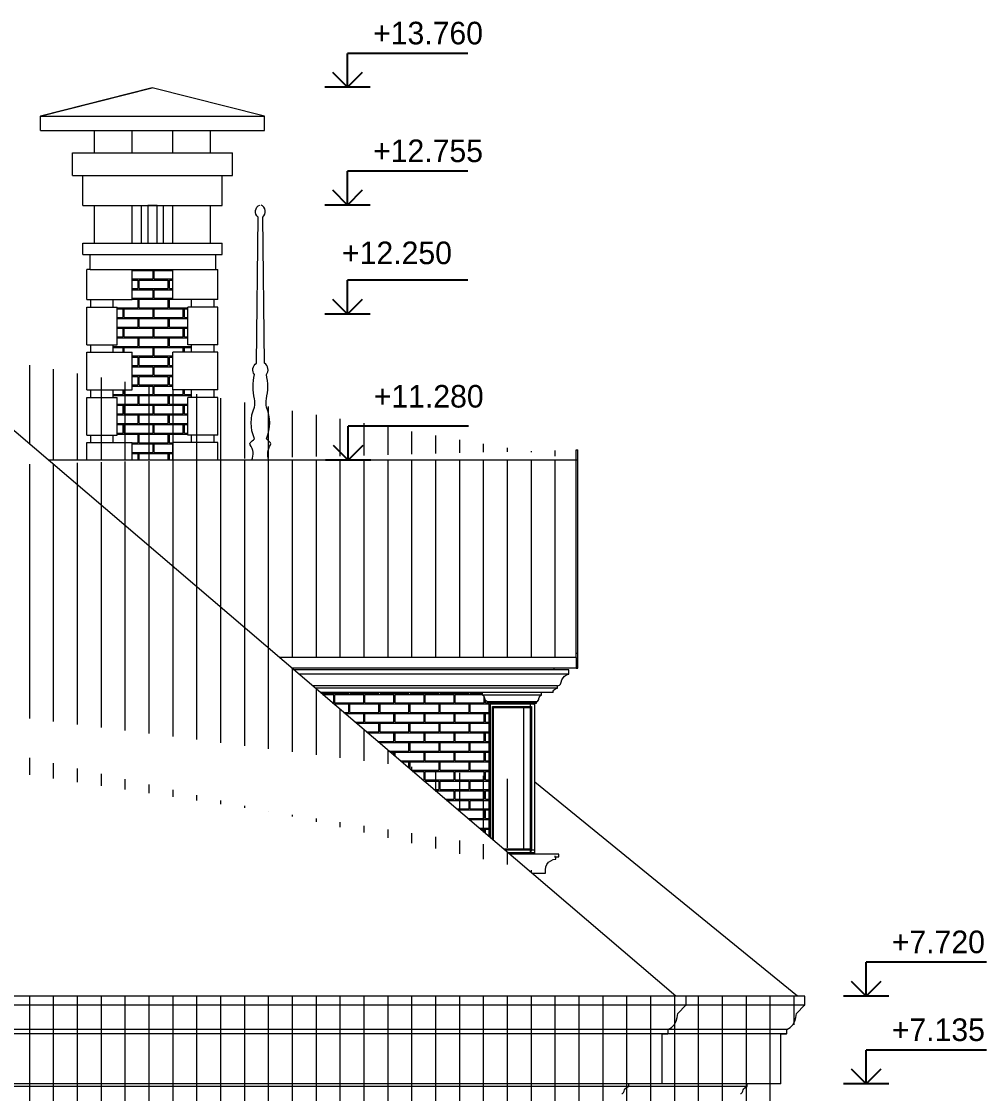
# Model space of a CAD drawing. Header units: millimetres. Extents: x 1177761 to 1329492, y 746793 to 827002.
# Drawn here: x 1292964 to 1299377, y 818801 to 825922 of the extents above; entities that cross this region are included whole.
import ezdxf

# ---------------------------------------------------------------- set-up
doc = ezdxf.new("R2010")
doc.units = ezdxf.units.MM
doc.layers.add('mark', color=4, linetype='Continuous')
doc.layers.add('wall', color=5, linetype='Continuous', lineweight=30)
doc.styles.add('PStudio', font='pstudio.shx')
pattern_1 = [(0, (-298353.43, 1431884.34), (100, 64), [192.5, -7.5]), (0, (-298453.43, 1431891.84), (100, 64), [192.5, -7.5]), (90, (-298353.43, 1431884.34), (-100, 64), [-71.5, 56.5]), (90, (-298360.93, 1431884.34), (-100, 64), [-71.5, 56.5])]

# ---------------------------------------------------------------- blocks, each defined once
blk = doc.blocks.new('H LEVEL2')
at = {"color": 0, "linetype": 'ByBlock'}
for p, q in [((3, 0), (-3, 0)), ((-2, -2), (0, 0)), ((0, 0), (2, -2)), ((0, 0), (0, -4.5)), ((16, -4.5), (0, -4.5))]:
    blk.add_line(p, q, dxfattribs=at)
at = {"color": 0, "linetype": 'ByBlock', "style": 'PStudio'}
blk.add_attdef('OTM', (3.4, -3.7), '', height=2, dxfattribs=at)
blk = doc.blocks.new('H LEVEL4')
at = {"color": 0, "linetype": 'ByBlock'}
for p, q in [((16, 4.5), (0, 4.5)), ((0, 0), (0, 4.5)), ((-2, 2), (0, 0)), ((0, 0), (2, 2)), ((3, 0), (-3, 0))]:
    blk.add_line(p, q, dxfattribs=at)
at = {"color": 0, "linetype": 'ByBlock', "style": 'PStudio'}
blk.add_attdef('OTM', (3.4, 5.7), '', height=2, dxfattribs=at)

msp = doc.modelspace()

# ---------------------------------------------------------------- hatches: boundary and pattern name
at = {"layer": 'wall', "lineweight": 20, "ltscale": 50}
h = msp.add_hatch(dxfattribs=at)
h.set_pattern_fill('ANSI31', color=250, scale=50, angle=45, style=0)
h.paths.add_polyline_path([(1282147.7, 821879.9), (1282747.7, 821879.9), (1282747.7, 820829.9), (1282147.7, 820829.9)], flags=16)
h.paths.add_polyline_path([(1281638.8, 820829.9), (1281038.8, 820829.9), (1281038.8, 821879.9), (1281638.8, 821879.9)], flags=16)
edge = h.paths.add_edge_path()
edge.add_line((1290348.4, 821768.9), (1290348.4, 824172.7))
edge.add_line((1290348.4, 824172.7), (1289470.4, 824254.9))
edge.add_line((1296661.1, 823007.8), (1293141.3, 823007.8))
edge.add_line((1293141.3, 823007.8), (1291952.5, 824022.5))
edge.add_line((1291952.5, 824022.5), (1291431, 824071.3))
edge.add_line((1291431, 824071.3), (1291431, 820249.5))
edge.add_line((1291431, 820249.5), (1290348.4, 820249.5))
edge.add_line((1290348.4, 820249.5), (1290348.4, 821627.1))
edge.add_line((1296446.1, 820264.8), (1296354.8, 820264.8))
edge.add_line((1296354.8, 820264.8), (1294677.9, 821696.2))
edge.add_line((1294677.9, 821696.2), (1296651.1, 821696.2))
edge.add_line((1296651.1, 821696.2), (1296651.1, 823076.2))
edge.add_line((1285258.9, 822779.5), (1284328.5, 822779.6))
edge.add_line((1284328.5, 822779.6), (1284328.5, 821849.1))
edge.add_line((1284328.5, 821849.1), (1283245.8, 820766.4))
edge.add_line((1283245.8, 820766.4), (1283245.8, 822779.8))
edge.add_line((1283245.8, 822779.8), (1280789, 822780.1))
edge.add_line((1296482.3, 820389.8), (1296375.7, 820389.8))
edge.add_line((1296534.9, 820389.8), (1296482.3, 820389.8))
edge.add_line((1296534.9, 820373.4), (1296534.9, 820389.8))
edge.add_line((1296515.2, 820373.4), (1296534.9, 820373.4))
edge.add_line((1296515.2, 820356.9), (1296515.2, 820373.4))
edge.add_line((1296497.3, 820354.6), (1296515.2, 820356.9))
edge.add_line((1296480.7, 820347.7), (1296497.3, 820354.6))
edge.add_line((1296466.4, 820336.7), (1296480.7, 820347.7))
edge.add_line((1296455.4, 820322.4), (1296466.4, 820336.7))
edge.add_line((1296448.5, 820305.7), (1296455.4, 820322.4))
edge.add_line((1296446.1, 820287.9), (1296448.5, 820305.7))
edge.add_line((1296446.1, 820264.8), (1296446.1, 820287.9))
edge.add_line((1296375.7, 820389.8), (1296375.7, 820869))
edge.add_line((1298121.4, 819448.2), (1277837.4, 819448.2))
edge.add_line((1286488.2, 824008.8), (1285258.9, 822779.5))
edge.add_line((1280621.8, 822207.5), (1277837.4, 819448.2))
edge.add_line((1280789, 822780.1), (1280621.8, 822207.5))
edge.add_line((1289470.4, 824254.9), (1288178.9, 824146.2))
edge.add_line((1288178.9, 824146.2), (1286488.2, 824008.8))
edge.add_line((1293872.9, 816171.9), (1297619.2, 815205.8))
edge.add_line((1293872.9, 816172.4), (1284006.7, 816173.3))
edge.add_line((1284006.7, 816173.3), (1283345.9, 816009.4))
edge.add_line((1283345.9, 816009.4), (1280307.3, 815204.4))
edge.add_line((1280307.3, 815204.4), (1297619.2, 815204.4))
edge.add_line((1298121.4, 819448.2), (1296375.7, 820869))
edge.add_line((1290348.4, 821627.1), (1290339.8, 821627.1))
edge.add_line((1290339.8, 821627.1), (1290339.8, 821567.6))
edge.add_arc((1290352.9, 821504.6), 64.3, 101.67522, 156.31994)
edge.add_arc((1290246.2, 821533.8), 47.9, 292.93594, 355.93823, ccw=False)
edge.add_line((1290264.8, 821489.7), (1290264.8, 821475.3))
edge.add_arc((1290264.8, 821446.5), 28.8, 89.94281, 180.1719)
edge.add_line((1290236.1, 821446.4), (1290153, 821446.4))
edge.add_arc((1290169.7, 821423), 28.7, 125.48348, 179.59588)
edge.add_arc((1290115.2, 821428.3), 26.2, 292.09862, 348.78443, ccw=False)
edge.add_line((1290125.1, 821404), (1290125.1, 821396.4))
edge.add_line((1290125.1, 821396.4), (1290114.4, 821396.4))
edge.add_line((1290114.4, 821396.4), (1290114.4, 820391.4))
edge.add_line((1290114.4, 820391.4), (1290273.6, 820391.4))
edge.add_line((1290273.6, 820391.4), (1290273.6, 820375))
edge.add_line((1290273.6, 820375), (1290253.8, 820375))
edge.add_line((1290253.8, 820375), (1290253.8, 820358.5))
edge.add_arc((1290255, 820288.2), 70.3, 90.99297, 179.00703)
edge.add_line((1290184.7, 820289.4), (1290184.7, 820266.4))
edge.add_line((1290184.7, 820266.4), (1289039.8, 820266.4))
edge.add_line((1289039.8, 820266.4), (1289039, 820266.4))
edge.add_line((1289039, 820266.4), (1287894.1, 820266.4))
edge.add_line((1287894.1, 820266.4), (1287894.1, 820289.4))
edge.add_arc((1287823.8, 820288.2), 70.3, 0.99297, 89.00703)
edge.add_line((1287825, 820358.5), (1287825, 820375))
edge.add_line((1287825, 820375), (1287805.3, 820375))
edge.add_line((1287805.3, 820375), (1287805.3, 820391.4))
edge.add_line((1287805.3, 820391.4), (1287964.4, 820391.4))
edge.add_line((1287964.4, 820391.4), (1287964.4, 821396.4))
edge.add_line((1287964.4, 821396.4), (1287953.7, 821396.4))
edge.add_line((1287953.7, 821396.4), (1287953.7, 821404))
edge.add_arc((1287963.6, 821428.3), 26.2, 191.21557, 247.90138, ccw=False)
edge.add_arc((1287909.2, 821423), 28.7, 0.40412, 54.51652)
edge.add_line((1287925.8, 821446.4), (1287842.8, 821446.4))
edge.add_arc((1287814, 821446.5), 28.8, 359.8281, 450.05719)
edge.add_line((1287814, 821475.3), (1287814, 821489.7))
edge.add_arc((1287832.7, 821533.8), 47.9, 184.06177, 247.06406, ccw=False)
edge.add_arc((1287726, 821504.6), 64.3, 23.68006, 78.32478)
edge.add_line((1287739, 821567.6), (1287739, 821627.1))
edge.add_line((1287739, 821627.1), (1287689.4, 821627.1))
edge.add_line((1287689.4, 821627.1), (1287689.4, 821727.8))
edge.add_line((1287689.4, 821727.8), (1289039.4, 823077.8))
edge.add_line((1289039.4, 823077.8), (1290348.4, 821768.9))
at = {"layer": 'wall', "lineweight": 20, "ltscale": 2}
h = msp.add_hatch(dxfattribs=at)
h.set_pattern_fill('AR18', color=251, scale=20, style=0)
h.set_pattern_definition(pattern_1)
h.paths.add_polyline_path([(1294069.2, 824024.8), (1294094.2, 824024.8), (1294094.2, 824074.8), (1293969.2, 824074.8), (1293969.2, 824274.8), (1293699.2, 824274.8), (1293699.2, 824074.8), (1293574.2, 824074.8), (1293574.2, 824024.8), (1293599.2, 824024.8), (1293599.2, 823774.8), (1293574.2, 823774.8), (1293574.2, 823724.8), (1293699.2, 823724.8), (1293699.2, 823474.8), (1293574.2, 823474.8), (1293574.2, 823424.8), (1293599.2, 823424.8), (1293599.2, 823174.8), (1293574.2, 823174.8), (1293574.2, 823124.8), (1293699.2, 823124.8), (1293699.2, 823007.8), (1293969.2, 823007.8), (1293969.2, 823124.8), (1294094.2, 823124.8), (1294094.2, 823174.8), (1294069.2, 823174.8), (1294069.2, 823424.8), (1294094.2, 823424.8), (1294094.2, 823474.8), (1293969.2, 823474.8), (1293969.2, 823724.8), (1294094.2, 823724.8), (1294094.2, 823774.8), (1294069.2, 823774.8)])
h = msp.add_hatch(dxfattribs=at)
h.set_pattern_fill('AR18', color=251, scale=20, style=0)
h.set_pattern_definition(pattern_1)
h.paths.add_polyline_path([(1296070.8, 821394.8), (1296060.1, 821394.8), (1296060.1, 821402.4), (1296053.7, 821406.2), (1296048.6, 821411.5), (1296045, 821418.1), (1296043.4, 821425.3), (1296041.7, 821432.5), (1296038.2, 821439), (1296033, 821444.3), (1296026.6, 821448.1), (1296026.6, 821464.8), (1294949, 821464.8), (1296070.8, 820507.3)])

# ---------------------------------------------------------------- linework, layer by layer
at = {"layer": 'wall', "color": 250, "lineweight": 20, "ltscale": 50}
for p, q in [((1293088.5, 825294), (1293833.3, 825481.9)), ((1293833.3, 825481.9), (1293090.4, 825294)), ((1294578.1, 825294), (1293833.3, 825481.9)), ((1293090.4, 825197.5), (1293090.4, 825294)), ((1293090.4, 825294), (1294578.1, 825294)), ((1294578.1, 825197.5), (1294578.1, 825294)), ((1293090.4, 825197.5), (1294578.1, 825197.5)), ((1293449.2, 825049.8), (1293449.2, 825197.5)), ((1293699.2, 825049.8), (1293699.2, 825197.5)), ((1293969.2, 825049.8), (1293969.2, 825197.5)), ((1294219.2, 825049.8), (1294219.2, 825197.5)), ((1293303.3, 825049.8), (1294366.4, 825049.8)), ((1293303.3, 824899.8), (1293303.3, 825049.8)), ((1294366.4, 824899.8), (1294366.4, 825049.8)), ((1293303.3, 824899.8), (1294366.4, 824899.8)), ((1293372.3, 824699.8), (1293372.3, 824899.8)), ((1294298.1, 824699.8), (1294298.1, 824899.8)), ((1293372.3, 824699.8), (1294298.1, 824699.8)), ((1293449.2, 824449.8), (1293449.2, 824699.8)), ((1293699.2, 824449.8), (1293699.2, 824699.8)), ((1293761.1, 824449.8), (1293761.1, 824699.8)), ((1293906.8, 824449.8), (1293906.8, 824699.8)), ((1293907, 824449.8), (1293907, 824699.8)), ((1293969.2, 824449.8), (1293969.2, 824699.8)), ((1294219.2, 824449.8), (1294219.2, 824699.8)), ((1293371.3, 824449.8), (1294297, 824449.8)), ((1293371.3, 824374.8), (1293371.3, 824449.8)), ((1294297, 824374.8), (1294297, 824449.8)), ((1293371.3, 824374.8), (1294297, 824374.8)), ((1293420.6, 824274.8), (1293420.6, 824374.8)), ((1294254.5, 824274.8), (1294254.5, 824374.8)), ((1293399.2, 824074.8), (1293399.2, 824274.8)), ((1293420.6, 824274.8), (1293399.2, 824274.8)), ((1293420.6, 824274.8), (1294254.5, 824274.8)), ((1293699.2, 824074.8), (1293699.2, 824274.8)), ((1293969.2, 824074.8), (1293969.2, 824274.8)), ((1294254.5, 824274.8), (1294269.2, 824274.8)), ((1294269.2, 824074.8), (1294269.2, 824274.8)), ((1297311.6, 819448.2), (1291952.5, 824022.5)), ((1293399.2, 824074.8), (1293699.2, 824074.8)), ((1293399.2, 824024.8), (1293599.2, 824024.8)), ((1293399.2, 823774.8), (1293399.2, 824024.8)), ((1293424.2, 824024.8), (1293424.2, 824074.8)), ((1293574.2, 824024.8), (1293574.2, 824074.8)), ((1293599.2, 823774.8), (1293599.2, 824024.8)), ((1294269.2, 824074.8), (1293969.2, 824074.8)), ((1294269.2, 824024.8), (1294069.2, 824024.8)), ((1294069.2, 823774.8), (1294069.2, 824024.8)), ((1294094.2, 824024.8), (1294094.2, 824074.8)), ((1294244.2, 824024.8), (1294244.2, 824074.8)), ((1294269.2, 823774.8), (1294269.2, 824024.8)), ((1293399.2, 823774.8), (1293599.2, 823774.8)), ((1293424.2, 823724.8), (1293424.2, 823774.8)), ((1293574.2, 823724.8), (1293574.2, 823774.8)), ((1294269.2, 823774.8), (1294069.2, 823774.8)), ((1294094.2, 823724.8), (1294094.2, 823774.8)), ((1294244.2, 823724.8), (1294244.2, 823774.8)), ((1293399.2, 823724.8), (1293699.2, 823724.8)), ((1293399.2, 823474.8), (1293399.2, 823724.8)), ((1293699.2, 823474.8), (1293699.2, 823724.8)), ((1294269.2, 823724.8), (1293969.2, 823724.8)), ((1293969.2, 823474.8), (1293969.2, 823724.8)), ((1294269.2, 823474.8), (1294269.2, 823724.8)), ((1293399.2, 823474.8), (1293699.2, 823474.8)), ((1293424.2, 823424.8), (1293424.2, 823474.8)), ((1293574.2, 823424.8), (1293574.2, 823474.8)), ((1294269.2, 823474.8), (1293969.2, 823474.8)), ((1294094.2, 823424.8), (1294094.2, 823474.8)), ((1294244.2, 823424.8), (1294244.2, 823474.8)), ((1293399.2, 823424.8), (1293599.2, 823424.8)), ((1293399.2, 823174.8), (1293399.2, 823424.8)), ((1293599.2, 823174.8), (1293599.2, 823424.8)), ((1294269.2, 823424.8), (1294069.2, 823424.8)), ((1294069.2, 823174.8), (1294069.2, 823424.8)), ((1294269.2, 823174.8), (1294269.2, 823424.8)), ((1293399.2, 823174.8), (1293599.2, 823174.8)), ((1293424.2, 823124.8), (1293424.2, 823174.8)), ((1293574.2, 823124.8), (1293574.2, 823174.8)), ((1294269.2, 823174.8), (1294069.2, 823174.8)), ((1294094.2, 823124.8), (1294094.2, 823174.8)), ((1294244.2, 823124.8), (1294244.2, 823174.8)), ((1293399.2, 823124.8), (1293699.2, 823124.8)), ((1293399.2, 823007.8), (1293399.2, 823124.8)), ((1293699.2, 823007.8), (1293699.2, 823124.8)), ((1294269.2, 823124.8), (1293969.2, 823124.8)), ((1293969.2, 823007.8), (1293969.2, 823124.8)), ((1294269.2, 823007.8), (1294269.2, 823124.8)), ((1296651.1, 821726.2), (1296651.1, 823076.2)), ((1296651.1, 823076.2), (1296661.1, 823076.2)), ((1296661.1, 821726.2), (1296661.1, 823076.2)), ((1296661.1, 823007.8), (1293141.3, 823007.8)), ((1296651.1, 821696.2), (1294677.9, 821696.2)), ((1296651.1, 821696.2), (1296651.1, 821726.2)), ((1296651.1, 821726.2), (1296661.1, 821726.2)), ((1296651.1, 821696.2), (1296651.1, 821625.5)), ((1296661.1, 821625.5), (1296661.1, 821726.2)), ((1296651.1, 821625.5), (1294760.7, 821625.5)), ((1296601.1, 821614.8), (1294773.3, 821614.8)), ((1296500.6, 821625.5), (1296500.6, 821614.8)), ((1296601.1, 821586), (1296601.1, 821614.8)), ((1296651.1, 821625.5), (1296661.1, 821625.5)), ((1296601.1, 821586), (1294807, 821586)), ((1296539.9, 821514.5), (1296545.2, 821520)), ((1296545.2, 821520), (1296549, 821526.7)), ((1296549, 821526.7), (1296551.1, 821534.1)), ((1296551.1, 821534.1), (1296555.2, 821548.8)), ((1296555.2, 821548.8), (1296562.8, 821562.1)), ((1296562.8, 821562.1), (1296573.5, 821573.2)), ((1296573.5, 821573.2), (1296586.5, 821581.3)), ((1296586.5, 821581.3), (1296601.1, 821586)), ((1296526.1, 821508.1), (1294898.3, 821508.1)), ((1296526.1, 821493.7), (1294915.2, 821493.7)), ((1296497.3, 821464.8), (1294949, 821464.8)), ((1296026.6, 821448.1), (1296026.6, 821464.8)), ((1296033, 821444.3), (1296026.6, 821448.1)), ((1296419.8, 821448.1), (1296026.6, 821448.1)), ((1296413.4, 821444.3), (1296419.8, 821448.1)), ((1296413.4, 821444.1), (1296419.8, 821447.9)), ((1296419.8, 821448.1), (1296419.8, 821464.8)), ((1296419.8, 821447.9), (1296419.8, 821448.1)), ((1296497.3, 821465.4), (1296498.3, 821472.8)), ((1296497.3, 821464.8), (1296497.3, 821465.4)), ((1296498.3, 821472.8), (1296501.2, 821479.7)), ((1296501.2, 821479.7), (1296505.8, 821485.6)), ((1296505.8, 821485.6), (1296511.7, 821490.1)), ((1296511.7, 821490.1), (1296518.7, 821492.8)), ((1296518.7, 821492.8), (1296526.1, 821493.7)), ((1296526.1, 821508.1), (1296533.4, 821510.4)), ((1296526.1, 821493.7), (1296526.1, 821508.1)), ((1296533.4, 821510.4), (1296539.9, 821514.5)), ((1296038.2, 821439), (1296033, 821444.3)), ((1296041.7, 821432.5), (1296038.2, 821439)), ((1296043.4, 821425.3), (1296041.7, 821432.5)), ((1296045, 821418.1), (1296043.4, 821425.3)), ((1296048.6, 821411.5), (1296045, 821418.1)), ((1296053.7, 821406.2), (1296048.6, 821411.5)), ((1296060.1, 821402.5), (1296053.7, 821406.2)), ((1296060.1, 821394.8), (1296060.1, 821402.4)), ((1296386.3, 821402.4), (1296060.1, 821402.4)), ((1296386.3, 821394.8), (1296060.1, 821394.8)), ((1296070.8, 821394.8), (1296070.8, 820507.3)), ((1296368.2, 821387.5), (1296078.3, 821387.5)), ((1296078.3, 821387.5), (1296078.3, 820500.9)), ((1296345.7, 821372.5), (1296345.7, 821394.8)), ((1296368.2, 821387.5), (1296375.7, 821387.5)), ((1296375.7, 821394.8), (1296375.7, 821394.6)), ((1296375.7, 821394.6), (1296386.3, 821394.6)), ((1296375.7, 821387.5), (1296375.7, 821394.6)), ((1296375.7, 820402.5), (1296375.7, 821387.5)), ((1296386.3, 821394.8), (1296386.3, 821402.4)), ((1296386.3, 821394.6), (1296386.3, 821394.8)), ((1296386.4, 821402.5), (1296392.7, 821406.2)), ((1296386.4, 821402.3), (1296392.7, 821406)), ((1296392.7, 821406.2), (1296397.9, 821411.5)), ((1296392.7, 821406), (1296397.9, 821411.3)), ((1296397.9, 821411.5), (1296401.4, 821418.1)), ((1296397.9, 821411.3), (1296401.4, 821417.9)), ((1296401.4, 821418.1), (1296403.1, 821425.3)), ((1296401.4, 821417.9), (1296403.1, 821425.1)), ((1296403.1, 821425.3), (1296404.7, 821432.5)), ((1296403.1, 821425.1), (1296404.7, 821432.3)), ((1296404.7, 821432.5), (1296408.3, 821439)), ((1296404.7, 821432.3), (1296408.3, 821438.8)), ((1296408.3, 821439), (1296413.4, 821444.3)), ((1296408.3, 821438.8), (1296413.4, 821444.1)), ((1296093.3, 821372.5), (1296353.2, 821372.5)), ((1296093.3, 820488.1), (1296093.3, 821372.5)), ((1296100.8, 821365), (1296345.7, 821365)), ((1296100.8, 820481.7), (1296100.8, 821365)), ((1296301.1, 821365), (1296301.1, 820417.5)), ((1296345.7, 820425), (1296345.7, 821365)), ((1296353.2, 821372.5), (1296353.2, 820417.5)), ((1298121.4, 819448.2), (1296375.7, 820869)), ((1296353.2, 820425), (1296167.2, 820425)), ((1296375.7, 820417.5), (1296176, 820417.5)), ((1296193.6, 820402.5), (1296375.7, 820402.5)), ((1296202.4, 820395), (1296360.7, 820395)), ((1296202.5, 820394.8), (1296345.7, 820394.8)), ((1296482.3, 820389.8), (1296208.4, 820389.8)), ((1296292.8, 820394.8), (1296300.5, 820394.8)), ((1296300.5, 820394.8), (1296300.5, 820395)), ((1296315.5, 820394.8), (1296315.5, 820395)), ((1296315.5, 820394.8), (1296345.7, 820394.8)), ((1296345.7, 820395), (1296345.7, 820417.5)), ((1296345.7, 820395), (1296360.7, 820395)), ((1296345.7, 820395), (1296345.7, 820394.8)), ((1296345.7, 820394.8), (1296360.7, 820394.8)), ((1296360.7, 820395), (1296375.7, 820395)), ((1296360.7, 820395), (1296360.7, 820394.8)), ((1296360.7, 820394.8), (1296375.7, 820394.8)), ((1296368.2, 820402.5), (1296375.7, 820402.5)), ((1296375.7, 820395), (1296375.7, 820402.5)), ((1296375.7, 820394.8), (1296375.7, 820395)), ((1296534.9, 820389.8), (1296482.3, 820389.8)), ((1296534.9, 820373.4), (1296534.9, 820389.8)), ((1296448.5, 820305.7), (1296455.4, 820322.4)), ((1296455.4, 820322.4), (1296466.4, 820336.7)), ((1296466.4, 820336.7), (1296480.7, 820347.7)), ((1296480.7, 820347.7), (1296497.3, 820354.6)), ((1296497.3, 820354.6), (1296515.2, 820356.9)), ((1296515.2, 820356.9), (1296515.2, 820373.4)), ((1296515.2, 820373.4), (1296534.9, 820373.4)), ((1296354.8, 820264.8), (1296446.1, 820264.8)), ((1296446.1, 820287.9), (1296448.5, 820305.7)), ((1296446.1, 820264.8), (1296446.1, 820287.9)), ((1297326.4, 819333.5), (1297379.8, 819387)), ((1297378.9, 819387.9), (1297379.8, 819387)), ((1297379.1, 819387.6), (1297380.4, 819388.4)), ((1297379.1, 819387.6), (1297379.8, 819388)), ((1297380.4, 819388.4), (1297380.4, 819448.2)), ((1298114.8, 819333.5), (1298168.2, 819387)), ((1298167.3, 819387.9), (1298168.2, 819387)), ((1298167.5, 819387.6), (1298168.8, 819388.4)), ((1298167.5, 819387.6), (1298168.2, 819388)), ((1298168.8, 819388.4), (1298168.8, 819448.2)), ((1297320.6, 819306.9), (1297326.5, 819332.6)), ((1297326.5, 819332.6), (1297327.7, 819334.9)), ((1298109, 819306.9), (1298114.9, 819332.6)), ((1298114.9, 819332.6), (1298116.2, 819334.9)), ((1297283.7, 819238.8), (1297302, 819257.9)), ((1297302, 819257.9), (1297314.6, 819281.1)), ((1297314.6, 819281.1), (1297320.6, 819306.9)), ((1298072.1, 819238.8), (1298090.4, 819257.9)), ((1298090.4, 819257.9), (1298103, 819281.1)), ((1298103, 819281.1), (1298109, 819306.9)), ((1297222.2, 819198.2), (1297222.2, 819197.8)), ((1297222.2, 818864.8), (1297222.2, 819197.8)), ((1297222.2, 819197.8), (1297260.2, 819197.8)), ((1297260.2, 819197.8), (1297260.2, 819198.2)), ((1297260.7, 819225.3), (1297283.1, 819238.5)), ((1297260.8, 819225.3), (1297260.9, 819225.4)), ((1297260.8, 819198.2), (1297260.8, 819225.3)), ((1297260.9, 819225.4), (1297283.7, 819238.8)), ((1298010.6, 819198.2), (1298010.6, 819197.8)), ((1298010.6, 818864.8), (1298010.6, 819197.8)), ((1298010.6, 819197.8), (1298048.7, 819197.8)), ((1298048.7, 819197.8), (1298048.7, 819198.2)), ((1298049.1, 819225.3), (1298071.5, 819238.5)), ((1298049.2, 819225.3), (1298049.3, 819225.4)), ((1298049.2, 819198.2), (1298049.2, 819225.3)), ((1298049.3, 819225.4), (1298072.1, 819238.8)), ((1296965.5, 818807.9), (1296967.8, 818811.9)), ((1296967.8, 818811.9), (1296969, 818816.4)), ((1296969, 818816.4), (1296971.5, 818825.2)), ((1296971.5, 818825.2), (1296976.1, 818833.2)), ((1296976.1, 818833.2), (1296982.5, 818839.8)), ((1296982.5, 818839.8), (1296990.3, 818844.7)), ((1296990.3, 818844.7), (1296999, 818847.5)), ((1296999, 818847.5), (1296999, 818864.8)), ((1297753.9, 818807.9), (1297756.2, 818811.9)), ((1297756.2, 818811.9), (1297757.5, 818816.4)), ((1297757.5, 818816.4), (1297759.9, 818825.2)), ((1297759.9, 818825.2), (1297764.5, 818833.2)), ((1297764.5, 818833.2), (1297770.9, 818839.8)), ((1297770.9, 818839.8), (1297778.7, 818844.7)), ((1297778.7, 818844.7), (1297787.5, 818847.5)), ((1297787.5, 818847.5), (1297787.5, 818864.8)), ((1296954, 818800.8), (1296958.4, 818802.2)), ((1296958.4, 818802.2), (1296962.3, 818804.6)), ((1296962.3, 818804.6), (1296965.5, 818807.9)), ((1297742.5, 818800.8), (1297746.8, 818802.2)), ((1297746.8, 818802.2), (1297750.7, 818804.6)), ((1297750.7, 818804.6), (1297753.9, 818807.9))]:
    msp.add_line(p, q, dxfattribs=at)
at = {"layer": 'wall', "color": 250, "lineweight": 20}
for p, q in [((1298168.8, 819448.2), (1277823.8, 819448.2)), ((1298168.8, 819448.2), (1277823.8, 819448.2)), ((1298168.8, 819388.4), (1277823.8, 819388.4)), ((1298049.2, 819225.3), (1277943.4, 819225.3)), ((1298049.2, 819198.2), (1277943.4, 819198.2)), ((1298010.6, 818864.8), (1277982, 818864.8)), ((1297787.5, 818847.5), (1278205.1, 818847.5))]:
    msp.add_line(p, q, dxfattribs=at)
at = {"layer": 'wall', "color": 250, "lineweight": 20, "ltscale": 50}
msp.add_lwpolyline([(1293865.2, 824699.8), (1293803.3, 824699.8), (1293803.3, 824449.8), (1293865.2, 824449.8)], close=True, dxfattribs=at)
for points in [[(1294495.6, 823007.8, 0.249186), (1294484.4, 823109.8, -0.365538), (1294484.4, 823122.1, -0.042275), (1294512.2, 823149.9, -0.208053), (1294512.2, 823360.6, 0.071404), (1294512.2, 823415.7, -0.114477), (1294512.2, 823576, -0.438896), (1294525.2, 823652.3), (1294536.2, 824623, -0.552999), (1294547.5, 824702.8)], [(1294608, 823007.8, -0.249186), (1294619.3, 823109.8, 0.365538), (1294619.3, 823122.1, 0.042275), (1294591.5, 823149.9, 0.208053), (1294591.5, 823360.6, -0.071404), (1294591.5, 823415.7, 0.114477), (1294591.5, 823576, 0.438896), (1294578.5, 823652.3), (1294567.5, 824623, 0.552999), (1294556.2, 824702.8)]]:
    msp.add_lwpolyline(points, format="xyb", dxfattribs=at)

# ---------------------------------------------------------------- block references
at = {"layer": 'mark', "lineweight": 15, "ltscale": 50}
ref = msp.add_blockref('H LEVEL4', (1295130.3, 825484.9), dxfattribs=dict(at, xscale=50, yscale=50, zscale=50))
ref.add_attrib('OTM', '+13.760', (1295300.3, 825769.9), dxfattribs={"layer": '0', "color": 0, "linetype": 'ByBlock', "height": 150, "style": 'PStudio'})
ref = msp.add_blockref('H LEVEL4', (1295130.3, 824702.8), dxfattribs=dict(at, xscale=50, yscale=50, zscale=50))
ref.add_attrib('OTM', '+12.755', (1295300.3, 824987.8), dxfattribs={"layer": '0', "color": 0, "linetype": 'ByBlock', "height": 150, "style": 'PStudio'})
ref = msp.add_blockref('H LEVEL2', (1295130.3, 823977.5), dxfattribs=dict(at, xscale=-50, yscale=50, zscale=50, rotation=180))
ref.add_attrib('OTM', '+12.250', (1295094.1, 824309.9), dxfattribs={"layer": '0', "color": 0, "linetype": 'ByBlock', "height": 150, "style": 'PStudio'})
ref = msp.add_blockref('H LEVEL2', (1295134.8, 823007.8), dxfattribs=dict(at, xscale=-50, yscale=50, zscale=50, rotation=180))
ref.add_attrib('OTM', '+11.280', (1295304.8, 823357.4), dxfattribs={"layer": '0', "color": 0, "linetype": 'ByBlock', "height": 150, "style": 'PStudio'})
ref = msp.add_blockref('H LEVEL4', (1298577.3, 819448.2), dxfattribs=dict(at, xscale=50, yscale=50, zscale=50))
ref.add_attrib('OTM', '+7.720', (1298747.3, 819733.2), dxfattribs={"layer": '0', "color": 0, "linetype": 'ByBlock', "height": 150, "style": 'PStudio'})
ref = msp.add_blockref('H LEVEL4', (1298577.3, 818864.8), dxfattribs=dict(at, xscale=50, yscale=50, zscale=50))
ref.add_attrib('OTM', '+7.135', (1298747.3, 819149.8), dxfattribs={"layer": '0', "color": 0, "linetype": 'ByBlock', "height": 150, "style": 'PStudio'})

doc.saveas('drawing.dxf')
